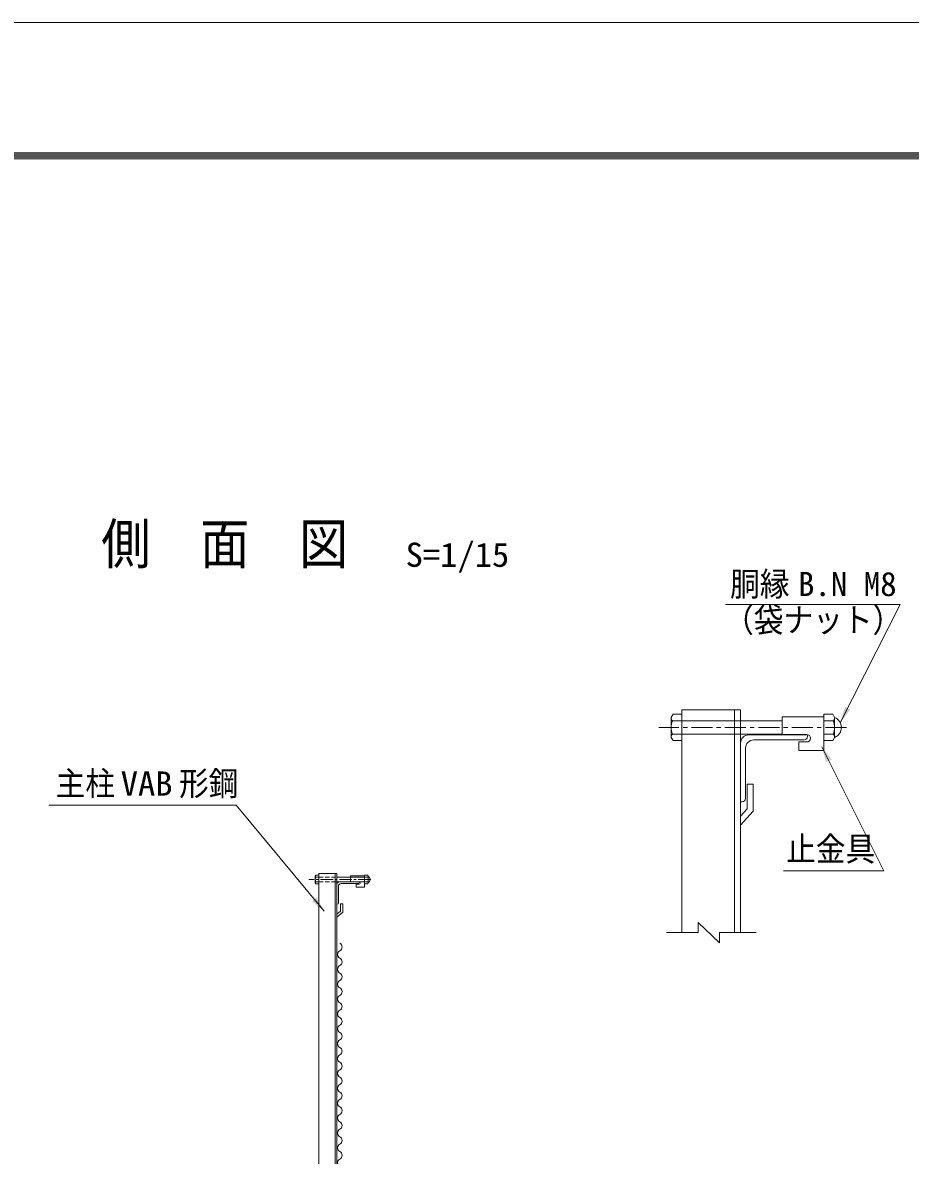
# Model space of a CAD drawing. Units: millimetres, scale not verified. Extents: x -4455 to 4455, y -3150 to 3150.
# Drawn here: x 9 to 1600, y 1120 to 3150 of the extents above; entities that cross this region are included whole.
import ezdxf
from ezdxf.enums import TextEntityAlignment as Align

# ---------------------------------------------------------------- set-up
doc = ezdxf.new("R2010")
doc.units = ezdxf.units.MM
doc.header["$LTSCALE"] = 30
for name, pattern in [('DASHED', [7.5, 6, -1.5]), ('USER1', [2, 1.25, -0.25, 0.25, -0.25]), ('USER3', [0.375, 0.25, -0.125]), ('USER4', [1.125, 0.75, -0.125, 0.125, -0.125])]:
    doc.linetypes.add(name, pattern=pattern)
for name, color, linetype, lineweight in [('0-0_7詳細', 7, 'Continuous', 18), ('0-2_1部材', 3, 'Continuous', 18), ('0-5_6文字', 3, 'Continuous', 9), ('0-8_8部品', 3, 'Continuous', 18), ('0-A_AMI', 3, 'Continuous', 18), ('0-D_D-TTL', 7, 'Continuous', 9)]:
    doc.layers.add(name, color=color, linetype=linetype, lineweight=lineweight)
doc.styles.add('ＭＳ ゴシック', font='')
doc.styles.get('ＭＳ ゴシック').set_extended_font_data('MS Gothic')

# ---------------------------------------------------------------- blocks, each defined once
blk = doc.blocks.new('NAMIX5')
at = {"layer": '0-A_AMI'}
for centre, start, end in [((53.3, -300), 118.07249, 241.92751), ((-53.3, -100), 298.07249, 61.92751), ((53.3, -700), 118.07249, 241.92751), ((-53.3, -500), 298.07249, 61.92751), ((-53.3, -900), 298.07249, 61.92751), ((53.3, -1100), 118.07249, 241.92751), ((-53.3, -1300), 298.07249, 61.92751), ((53.3, -1500), 118.07249, 241.92751), ((53.3, -1900), 118.07249, 241.92751), ((-53.3, -1700), 298.07249, 61.92751)]:
    blk.add_arc(centre, 113.3, start, end, dxfattribs=at)
blk = doc.blocks.new('NAMIX13')
at = {"layer": '0-A_AMI'}
for centre, start, end in [((-106.7, -200), 298.07249, 61.92751), ((106.7, -600), 118.07249, 241.92751), ((106.7, -1400), 118.07249, 241.92751), ((-106.7, -1000), 298.07249, 61.92751), ((-106.7, -1800), 298.07249, 61.92751), ((106.7, -2200), 118.07249, 241.92751), ((-106.7, -2600), 298.07249, 61.92751), ((106.7, -3000), 118.07249, 241.92751), ((106.7, -3800), 118.07249, 241.92751), ((-106.7, -3400), 298.07249, 61.92751), ((-106.7, -4200), 298.07249, 61.92751), ((106.7, -4600), 118.07249, 241.92751), ((-106.7, -5000), 298.07249, 61.92751), ((106.7, -5400), 118.07249, 241.92751), ((106.7, -6200), 118.07249, 241.92751), ((-106.7, -5800), 298.07249, 61.92751), ((-106.7, -6600), 298.07249, 61.92751), ((106.7, -7000), 118.07249, 241.92751), ((-106.7, -7400), 298.07249, 61.92751), ((106.7, -7800), 118.07249, 241.92751), ((106.7, -8600), 118.07249, 241.92751), ((-106.7, -8200), 298.07249, 61.92751)]:
    blk.add_arc(centre, 226.7, start, end, dxfattribs=at)
blk = doc.blocks.new('NAMI')
at = {"layer": '0-A_AMI'}
for centre, start, end in [((-106.7, -200), 298.07249, 61.92751), ((106.7, -600), 118.07249, 241.92751)]:
    blk.add_arc(centre, 226.7, start, end, dxfattribs=at)

msp = doc.modelspace()

# ---------------------------------------------------------------- linework, layer by layer
at = {"layer": '0-0_7詳細', "lineweight": 9}
for p, q in [((1171.41, 1905.06), (1174.73, 1910.82)), ((1174.73, 1910.82), (1190.61, 1910.82)), ((1190.61, 1918.95), (1190.61, 1519.51)), ((1295.61, 1918.95), (1190.61, 1918.95)), ((1190.61, 1863.78), (1190.61, 1910.82)), ((1285.11, 1918.95), (1285.11, 1519.51)), ((1295.61, 1918.95), (1295.61, 1519.51)), ((1445.03, 1863.78), (1445.03, 1910.82)), ((1460.91, 1910.82), (1445.03, 1910.82)), ((1464.23, 1905.06), (1460.91, 1910.82)), ((1171.41, 1869.54), (1171.41, 1905.06)), ((1173.46, 1899.3), (1190.61, 1899.3)), ((1295.61, 1899.3), (1370.03, 1899.3)), ((1370.03, 1906.26), (1445.03, 1906.26)), ((1370.03, 1906.26), (1370.03, 1874.76)), ((1445.03, 1906.26), (1445.03, 1846.26)), ((1462.18, 1899.3), (1445.03, 1899.3)), ((1464.23, 1869.54), (1464.23, 1905.06)), ((1171.41, 1869.54), (1174.73, 1863.78)), ((1173.46, 1875.3), (1190.61, 1875.3)), ((1295.61, 1875.3), (1370.03, 1875.3)), ((1310.61, 1873.95), (1415.61, 1873.95)), ((1370.03, 1874.76), (1414.28, 1874.76)), ((1415.61, 1873.95), (1415.61, 1870.95)), ((1462.18, 1875.3), (1445.03, 1875.3)), ((1464.23, 1869.54), (1460.91, 1863.78)), ((1174.73, 1863.78), (1190.61, 1863.78)), ((1295.61, 1753.95), (1295.61, 1858.95)), ((1304.61, 1759.95), (1304.61, 1849.95)), ((1319.61, 1864.95), (1409.61, 1864.95)), ((1400.03, 1861.26), (1400.03, 1846.26)), ((1400.03, 1861.26), (1414.28, 1861.26)), ((1460.91, 1863.78), (1445.03, 1863.78)), ((1400.03, 1846.26), (1445.03, 1846.26)), ((1318.11, 1785.36), (1307.61, 1785.36)), ((1307.61, 1785.36), (1307.61, 1741.45)), ((1318.11, 1785.36), (1318.11, 1737.41)), ((1295.61, 1753.95), (1298.61, 1753.95)), ((1295.61, 1728.13), (1307.61, 1741.45)), ((1295.61, 1712.44), (1318.11, 1737.41))]:
    msp.add_line(p, q, dxfattribs=at)
at = {"layer": '0-0_7詳細', "color": 3, "linetype": 'DASHED'}
for p, q in [((1190.61, 1899.3), (1295.61, 1899.3)), ((1190.61, 1875.3), (1295.61, 1875.3))]:
    msp.add_line(p, q, dxfattribs=at)
at = {"layer": '0-0_7詳細', "color": 1, "linetype": 'USER1'}
msp.add_line((1485.29, 1887.3), (1149.04, 1887.3), dxfattribs=at)
at = {"layer": '0-0_7詳細', "color": 4}
for p, q in [((1219.41, 1519.51), (1219.41, 1537.51)), ((1258.18, 1501.51), (1219.41, 1537.51)), ((1219.41, 1519.51), (1162.84, 1519.51)), ((1258.18, 1519.51), (1323.45, 1519.51)), ((1258.18, 1519.51), (1258.18, 1501.51))]:
    msp.add_line(p, q, dxfattribs=at)
msp.add_lwpolyline([(1268.55, 2107.57), (1581.78, 2107.57), (1474.82, 1896.78)], dxfattribs=at)
at = {"layer": '0-0_7詳細', "color": 1}
msp.add_lwpolyline([(1372.76, 1630.37), (1552.55, 1630.37), (1441.39, 1852.52)], dxfattribs=at)
at = {"layer": '0-0_7詳細', "lineweight": 9}
for centre, radius, start, end in [((1180.49, 1905.06), 9.09, 180, 219.3382), ((1207.41, 1887.3), 36, 160.52878, 199.47122), ((1428.23, 1887.3), 36, 340.52878, 19.47122), ((1455.15, 1905.06), 9.09, 320.6618, 0), ((1457.41, 1887.3), 19.02, 291.00774, 68.99226), ((1180.49, 1869.54), 9.09, 140.6618, 180), ((1310.61, 1858.95), 15, 90, 180), ((1409.61, 1870.95), 6, 270, 0), ((1414.28, 1868.01), 6.75, 270, 90), ((1455.15, 1869.54), 9.09, 0, 39.3382), ((1319.61, 1849.95), 15, 90, 180), ((1298.61, 1759.95), 6, 270, 0)]:
    msp.add_arc(centre, radius, start, end, dxfattribs=at)
at = {"layer": '0-0_7詳細', "color": 4}
msp.add_solid([(1473.92, 1895), (1482.85, 1924.11), (1492.14, 1919.39)], dxfattribs=at)
at = {"layer": '0-0_7詳細', "color": 1}
msp.add_solid([(1440.49, 1854.31), (1458.58, 1829.81), (1449.26, 1825.15)], dxfattribs=at)
at = {"layer": '0-2_1部材', "color": 7, "lineweight": 9}
for p, q in [((539.94, 1625.42), (539.94, -444.58)), ((539.94, 1625.42), (571.94, 1625.42)), ((571.94, 1625.42), (571.94, 1241.12)), ((571.94, 1615.95), (571.94, 1241.12)), ((571.94, 1570.42), (571.94, 1605.42)), ((576.94, 1610.42), (611.94, 1610.42)), ((579.44, 1610.42), (604.44, 1610.42)), ((579.94, 1607.42), (609.94, 1607.42)), ((611.94, 1610.42), (611.94, 1609.42)), ((574.94, 1572.42), (574.94, 1602.42)), ((571.94, 1570.42), (572.94, 1570.42)), ((578.94, 1570.92), (578.94, 1557.92)), ((582.94, 1570.92), (578.94, 1570.92)), ((582.94, 1570.92), (582.94, 1555.96)), ((571.94, 1552.51), (578.94, 1557.92)), ((571.94, 1547.46), (582.94, 1555.96)), ((571.94, 1500.59), (571.94, -444.58))]:
    msp.add_line(p, q, dxfattribs=at)
at = {"layer": '0-2_1部材'}
msp.add_line((568.94, 1625.42), (568.94, -444.58), dxfattribs=at)
at = {"layer": '0-2_1部材', "color": 7, "lineweight": 9}
for centre, radius, start, end in [((576.94, 1605.42), 5, 90, 180), ((579.94, 1602.42), 5, 90, 180), ((609.94, 1609.42), 2, 270, 0), ((572.94, 1572.42), 2, 270, 0)]:
    msp.add_arc(centre, radius, start, end, dxfattribs=at)
at = {"layer": '0-5_6文字', "color": 7}
msp.add_lwpolyline([(55.88, 1747.87), (391.41, 1747.87), (549.61, 1557.84)], dxfattribs=at)
msp.add_solid([(550.89, 1556.3), (527.69, 1576.02), (535.7, 1582.69)], dxfattribs=at)
at = {"layer": '0-8_8部品', "color": 1, "linetype": 'USER4'}
msp.add_line((632.85, 1614.87), (522.18, 1614.87), dxfattribs=at)
at = {"layer": '0-8_8部品'}
for p, q in [((533.54, 1620.79), (534.65, 1622.71)), ((533.54, 1620.79), (533.54, 1608.95)), ((534.22, 1618.87), (539.94, 1618.87)), ((534.22, 1610.87), (539.94, 1610.87)), ((534.65, 1622.71), (539.94, 1622.71)), ((539.94, 1622.71), (539.94, 1607.03)), ((567.03, 1610.87), (621.75, 1610.87)), ((571.94, 1618.87), (621.65, 1618.87)), ((596.75, 1621.19), (621.75, 1621.19)), ((596.75, 1621.19), (596.75, 1610.69)), ((596.75, 1610.69), (611.5, 1610.69)), ((606.75, 1606.19), (611.5, 1606.19)), ((606.75, 1606.19), (606.75, 1601.19)), ((621.75, 1607.03), (621.75, 1622.71)), ((621.75, 1621.19), (621.75, 1601.19)), ((627.46, 1618.87), (621.75, 1618.87)), ((627.46, 1610.87), (621.75, 1610.87)), ((627.04, 1607.03), (621.75, 1607.03)), ((628.15, 1608.95), (627.04, 1607.03)), ((628.15, 1608.95), (628.15, 1620.79)), ((606.75, 1601.19), (621.75, 1601.19))]:
    msp.add_line(p, q, dxfattribs=at)
at = {"layer": '0-8_8部品', "linetype": 'USER3'}
for p, q in [((539.94, 1618.87), (571.94, 1618.87)), ((539.94, 1610.87), (571.94, 1610.87))]:
    msp.add_line(p, q, dxfattribs=at)
at = {"layer": '0-8_8部品', "linetype": 'DASHED'}
msp.add_line((596.75, 1619.19), (621.75, 1619.19), dxfattribs=at)
at = {"layer": '0-8_8部品'}
for points in [[(533.54, 1608.95), (534.65, 1607.03), (539.94, 1607.03)], [(628.15, 1620.79), (627.04, 1622.71), (621.75, 1622.71)]]:
    msp.add_lwpolyline(points, dxfattribs=at)
for centre, radius, start, end in [((536.57, 1620.79), 3.03, 180, 219.3382), ((545.54, 1614.87), 12, 160.52878, 199.47122), ((536.57, 1608.95), 3.03, 140.6618, 180), ((611.5, 1608.44), 2.25, 270, 90), ((625.12, 1620.79), 3.03, 320.6618, 0), ((616.15, 1614.87), 12, 340.52878, 19.47122), ((625.12, 1608.95), 3.03, 0, 39.3382), ((624.99, 1614.87), 6.71, 298.05542, 61.94458)]:
    msp.add_arc(centre, radius, start, end, dxfattribs=at)
at = {"layer": '0-D_D-TTL', "color": 2, "lineweight": 18}
msp.add_lwpolyline([(-4454.56, 3150.45), (4455.14, 3150.45), (4455.14, -3149.97), (-4454.56, -3149.97)], close=True, dxfattribs=at)
at = {"layer": '0-D_D-TTL'}
for points in [[(-4168.18, 2917.11), (4168.75, 2917.11), (4168.75, -2916.62), (-4168.18, -2916.62)], [(-4165.53, 2914.45), (4166.1, 2914.45), (4166.1, -2913.97), (-4165.53, -2913.97)], [(-4162.87, 2911.8), (4163.45, 2911.8), (4163.45, -2911.32), (-4162.87, -2911.32)], [(-4160.22, 2909.15), (4160.8, 2909.15), (4160.8, -2908.67), (-4160.22, -2908.67)], [(-4157.57, 2906.5), (4158.15, 2906.5), (4158.15, -2906.02), (-4157.57, -2906.02)]]:
    msp.add_lwpolyline(points, close=True, dxfattribs=at)

# ---------------------------------------------------------------- block references
at = {"layer": '0-2_1部材'}
for name, p, xscale, yscale in [('NAMI', (577.38, 1500.48), 0.03333333, 0.03333333), ('NAMI', (577.38, 1473.82), 0.03333333, 0.03333333), ('NAMI', (577.38, 1447.15), 0.03333333, 0.03333333), ('NAMI', (577.38, 1420.48), 0.03333333, 0.03333333), ('NAMI', (577.38, 1393.82), 0.03333333, 0.03333333), ('NAMI', (577.38, 1367.15), 0.03333333, 0.03333333), ('NAMI', (577.38, 1340.48), 0.03333333, 0.03333333), ('NAMI', (577.38, 1313.82), 0.03333333, 0.03333333), ('NAMI', (577.38, 1287.15), 0.03333333, 0.03333333), ('NAMIX5', (577.38, 1260.48), 0.06666667, 0.06666667), ('NAMIX13', (577.38, 1127.15), 0.03333333, 0.03333333)]:
    msp.add_blockref(name, p, dxfattribs=dict(at, xscale=xscale, yscale=yscale))

# ---------------------------------------------------------------- texts
at = {"layer": '0-0_7詳細', "color": 3, "style": 'ＭＳ ゴシック', "width": 0.9}
for s, p in [('胴縁', (1276.96, 2109.75)), ('（袋ナット）', (1266.25, 2045.32)), ('止金具', (1377.37, 1634.87))]:
    msp.add_text(s, height=43.33, dxfattribs=at).set_placement(p, align=Align.BOTTOM_LEFT)
at = {"layer": '0-0_7詳細', "color": 3, "style": 'ＭＳ ゴシック'}
msp.add_text('B.N M8', height=43.33, dxfattribs=at).set_placement((1398.58, 2109.75), align=Align.BOTTOM_LEFT)
at = {"layer": '0-5_6文字', "color": 7, "style": 'ＭＳ ゴシック', "width": 0.9}
msp.add_text('側\u3000面\u3000図', height=72.14, dxfattribs=at).set_placement((149.85, 2158.69), align=Align.BOTTOM_LEFT)
at = {"layer": '0-5_6文字', "style": 'ＭＳ ゴシック'}
for s, width, p in [('S=1/15', 1.05, (695.44, 2162.14)), ('主柱', 0.9, (68.15, 1752.24)), ('VAB', 1.05, (184.82, 1752.06)), ('形鋼', 0.9, (289.38, 1752.24))]:
    msp.add_text(s, height=43.33, dxfattribs=dict(at, width=width)).set_placement(p, align=Align.BOTTOM_LEFT)

doc.saveas('drawing.dxf')
